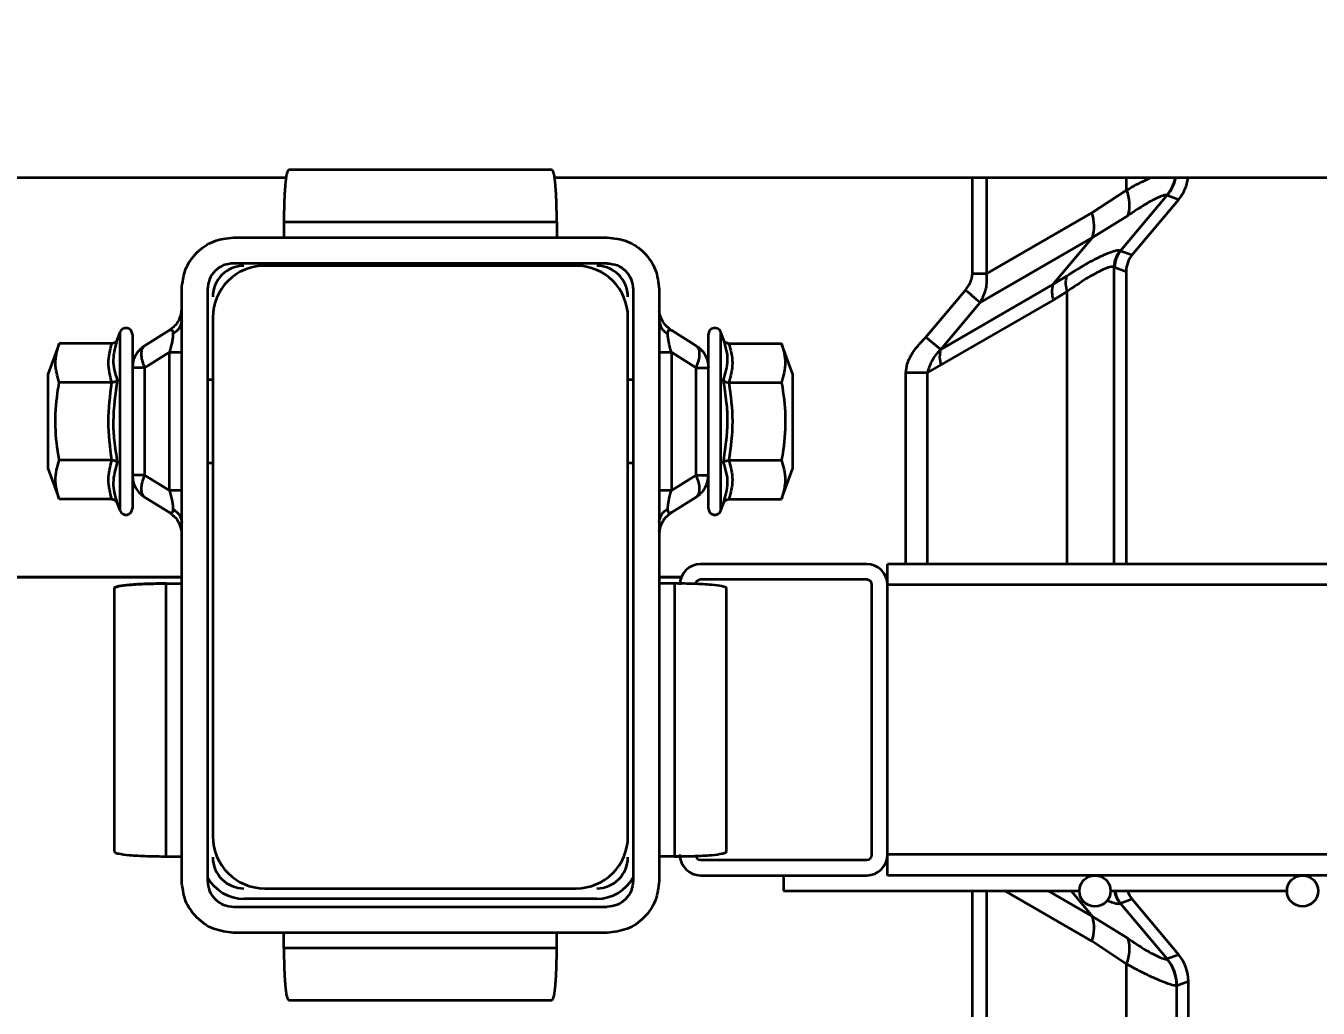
# Model space of a CAD drawing. Header units: millimetres. Extents: x 0 to 420, y 0 to 297.
# Drawn here: x 116.124 to 117.37, y 173.472 to 174.419 of the extents above; entities that cross this region are included whole.
import ezdxf

# ---------------------------------------------------------------- set-up
doc = ezdxf.new("R2010")
doc.units = ezdxf.units.MM
doc.layers.add('尺寸线层', color=150, linetype='Continuous')
doc.styles.add('SLDTEXTSTYLE2', font='TXT', dxfattribs={"width": 0.7})
doc.dimstyles.new('SLDDIMSTYLE0', dxfattribs={"dimtxt": 3.5, "dimasz": 3.302, "dimexe": 0, "dimexo": 0.0625, "dimgap": 0.875, "dimtad": 1, "dimdec": 1, "dimlfac": 100, "dimrnd": 1e-09, "dimzin": 12, "dimdsep": 46, "dimtxsty": 'SLDTEXTSTYLE2', "dimsah": 1, "dimcen": 0.09, "dimadec": 0, "dimazin": 3, "dimtfac": 1, "dimtdec": 3, "dimtofl": 0, "dimtmove": 0, "dimatfit": 3, "dimfxl": 0, "dimfrac": 2, "dimtolj": 1, "dimtzin": 12, "dimarcsym": 0})

# ---------------------------------------------------------------- blocks, each defined once
blk = doc.blocks.new('_D_6')
at = {"layer": '尺寸线层'}
for p, q in [((91.2154, 164.9172), (91.2154, 234.1922)), ((321.3154, 165.1871), (321.3154, 234.1922)), ((321.3154, 233.1922), (91.2154, 233.1922))]:
    blk.add_line(p, q, dxfattribs=at)
for points in [[(91.2154, 233.1922), (94.5174, 232.6842), (94.5174, 233.7002)], [(321.3154, 233.1922), (318.0134, 233.7002), (318.0134, 232.6842)]]:
    blk.add_solid(points, dxfattribs=at)
at = {"layer": '尺寸线层', "insert": (205.1726, 237.704), "char_height": 3.5, "attachment_point": 1, "style": 'SLDTEXTSTYLE2'}
blk.add_mtext('23010', dxfattribs=at)
blk = doc.blocks.new('_D_7')
at = {"layer": '尺寸线层'}
for p, q in [((70.597, 160.4022), (70.597, 246.1922)), ((332.8156, 175.1167), (332.8156, 246.1922)), ((332.8156, 245.1922), (70.597, 245.1922))]:
    blk.add_line(p, q, dxfattribs=at)
for points in [[(70.597, 245.1922), (73.899, 244.6842), (73.899, 245.7002)], [(332.8156, 245.1922), (329.5136, 245.7002), (329.5136, 244.6842)]]:
    blk.add_solid(points, dxfattribs=at)
at = {"layer": '尺寸线层', "insert": (202.8758, 249.704), "char_height": 3.5, "attachment_point": 1, "style": 'SLDTEXTSTYLE2'}
blk.add_mtext('26221.85', dxfattribs=at)

msp = doc.modelspace()

# ---------------------------------------------------------------- linework, layer by layer
at = {"color": 7, "linetype": 'Continuous', "lineweight": 35}
for p, q in [((116.6314, 174.2799), (116.3776, 174.2799)), ((116.3752, 174.2722), (115.967, 174.2722)), ((121.297, 174.2722), (116.6337, 174.2722)), ((117.0364, 174.1801), (117.0364, 174.2722)), ((117.0503, 174.1801), (117.0503, 174.2722)), ((117.1515, 174.2385), (117.1848, 174.2605)), ((117.1848, 174.2605), (117.1848, 174.2722)), ((117.1792, 174.2021), (117.224, 174.2555)), ((117.1904, 174.1981), (117.2352, 174.2515)), ((117.224, 174.2555), (117.2238, 174.2557)), ((117.224, 174.2555), (117.2352, 174.2515)), ((117.0503, 174.1801), (117.1515, 174.2385)), ((117.152, 174.2147), (117.1863, 174.2359)), ((116.373, 174.2299), (116.636, 174.2299)), ((116.373, 174.2299), (116.373, 174.2149)), ((116.636, 174.2299), (116.636, 174.2149)), ((116.6361, 174.2299), (116.6361, 174.2149)), ((116.3245, 174.2149), (116.6845, 174.2149)), ((117.0438, 174.1523), (117.152, 174.2147)), ((117.114, 174.1694), (117.152, 174.2147)), ((117.1788, 174.2024), (117.1792, 174.2021)), ((117.1792, 174.2021), (117.1904, 174.1981)), ((116.6845, 174.1899), (116.3245, 174.1899)), ((116.6545, 174.1876), (116.3545, 174.1876)), ((117.1734, 174.1861), (117.1729, 174.1864)), ((117.1729, 173.9001), (117.1729, 174.1864)), ((117.1734, 174.1861), (117.1845, 174.182)), ((117.0364, 174.1801), (117.0503, 174.1801)), ((117.114, 174.1694), (117.1271, 174.1776)), ((117.1845, 174.182), (117.1845, 173.9001)), ((116.2745, 173.5949), (116.2745, 174.1649)), ((116.2995, 174.1649), (116.2995, 173.5949)), ((116.7095, 174.1649), (116.7095, 173.5949)), ((116.7345, 174.1649), (116.7345, 173.5949)), ((116.9916, 174.1188), (117.0296, 174.1642)), ((117.0058, 174.1069), (117.114, 174.1694)), ((117.1276, 174.1626), (117.1143, 174.1545)), ((117.1276, 173.9001), (117.1276, 174.1626)), ((117.0058, 174.1069), (117.0438, 174.1523)), ((117.1143, 174.1545), (117.0061, 174.092)), ((116.2738, 174.1407), (116.272, 174.1359)), ((116.2743, 174.1438), (116.273, 174.1376)), ((116.2741, 174.1438), (116.2738, 174.1414)), ((116.2739, 174.1397), (116.2745, 174.1467)), ((116.3045, 174.1376), (116.3045, 173.6376)), ((116.7045, 173.6376), (116.7045, 174.1376)), ((116.736, 174.1376), (116.7347, 174.1438)), ((116.737, 174.1359), (116.7352, 174.1407)), ((116.215, 174.1235), (116.2125, 174.1167)), ((116.215, 174.1235), (116.215, 173.9517)), ((116.2628, 174.1255), (116.2388, 174.1105)), ((116.7455, 174.1259), (116.7438, 174.1273)), ((116.7457, 174.1255), (116.7463, 174.1255)), ((116.7463, 174.1255), (116.7703, 174.1105)), ((116.7965, 174.1167), (116.794, 174.1235)), ((116.794, 173.9517), (116.794, 174.1235)), ((116.1566, 174.1127), (116.146, 174.0836)), ((116.2073, 174.1127), (116.1566, 174.1127)), ((116.227, 174.1214), (116.227, 174.09)), ((116.782, 174.0893), (116.782, 174.1214)), ((116.8017, 174.1127), (116.8524, 174.1127)), ((116.863, 174.0836), (116.8524, 174.1127)), ((116.9916, 174.1188), (117.0058, 174.1069)), ((116.2628, 174.1043), (116.2388, 174.0893)), ((116.2628, 173.9709), (116.2628, 174.1043)), ((116.7463, 174.1043), (116.7463, 173.9709)), ((116.7463, 174.1043), (116.7703, 174.0893)), ((116.2388, 174.0893), (116.227, 174.0893)), ((116.227, 174.0893), (116.227, 173.9858)), ((116.2388, 174.0893), (116.2388, 173.9858)), ((116.7703, 173.9858), (116.7703, 174.0893)), ((116.7703, 174.0893), (116.782, 174.0893)), ((116.782, 173.9858), (116.782, 174.0893)), ((117.0061, 174.092), (116.9932, 174.0846)), ((116.146, 173.9916), (116.146, 174.0836)), ((116.2073, 174.0751), (116.1566, 174.0751)), ((116.3045, 174.0776), (116.2995, 174.0776)), ((116.7095, 174.0776), (116.7045, 174.0776)), ((116.8017, 174.0751), (116.8524, 174.0751)), ((116.863, 174.0836), (116.863, 173.9916)), ((116.9723, 174.0846), (116.9932, 174.0846)), ((116.9723, 173.9001), (116.9723, 174.0846)), ((116.9932, 173.9001), (116.9932, 174.0846)), ((116.2073, 174.0001), (116.1566, 174.0001)), ((116.8017, 174.0001), (116.8524, 174.0001)), ((116.146, 173.9916), (116.1566, 173.9626)), ((116.2995, 173.9976), (116.3045, 173.9976)), ((116.7045, 173.9976), (116.7095, 173.9976)), ((116.8524, 173.9626), (116.863, 173.9916)), ((116.2388, 173.9858), (116.227, 173.9858)), ((116.227, 173.9858), (116.227, 173.9538)), ((116.2628, 173.9709), (116.2388, 173.9858)), ((116.7463, 173.9709), (116.7703, 173.9858)), ((116.7703, 173.9858), (116.782, 173.9858)), ((116.782, 173.9538), (116.782, 173.9858)), ((116.2073, 173.9626), (116.1566, 173.9626)), ((116.2388, 173.9646), (116.2628, 173.9497)), ((116.7463, 173.9497), (116.7703, 173.9646)), ((116.8017, 173.9626), (116.8524, 173.9626)), ((116.2125, 173.9585), (116.215, 173.9517)), ((116.2633, 173.9496), (116.2628, 173.9497)), ((116.2635, 173.9493), (116.2653, 173.9479)), ((116.794, 173.9517), (116.7965, 173.9585)), ((116.272, 173.9393), (116.2738, 173.9345)), ((116.273, 173.9376), (116.2743, 173.9314)), ((116.7347, 173.9314), (116.736, 173.9376)), ((116.7352, 173.9345), (116.737, 173.9393)), ((116.7351, 173.9354), (116.7345, 173.9285)), ((116.7349, 173.9314), (116.7352, 173.9337)), ((116.9345, 173.9001), (116.7745, 173.9001)), ((130.5545, 173.9001), (116.9545, 173.9001)), ((116.9545, 173.8801), (116.9545, 173.9001)), ((116.0367, 173.8876), (116.2745, 173.8876)), ((116.2745, 173.8876), (116.0367, 173.8876)), ((116.7345, 173.8876), (116.756, 173.8876)), ((116.756, 173.8876), (116.7345, 173.8876)), ((116.9531, 173.8876), (116.9545, 173.8876)), ((116.9545, 173.8876), (116.9531, 173.8876)), ((116.2095, 173.8768), (116.2095, 173.623)), ((116.2595, 173.6184), (116.2595, 173.8814)), ((116.2595, 173.8814), (116.2745, 173.8814)), ((116.7495, 173.8814), (116.7345, 173.8814)), ((116.7495, 173.8814), (116.7495, 173.6184)), ((116.9345, 173.8851), (116.7745, 173.8851)), ((116.7995, 173.623), (116.7995, 173.8768)), ((116.9395, 173.6201), (116.9395, 173.8801)), ((116.9545, 173.6201), (116.9545, 173.8801)), ((130.5545, 173.8801), (116.9545, 173.8801)), ((116.9545, 173.6201), (116.9545, 173.8801)), ((116.2595, 173.6184), (116.2745, 173.6184)), ((116.7495, 173.6184), (116.7345, 173.6184)), ((116.7553, 173.6185), (116.7495, 173.6184)), ((116.7745, 173.6151), (116.9345, 173.6151)), ((116.9545, 173.6151), (116.9539, 173.6151)), ((130.5545, 173.6201), (116.9545, 173.6201)), ((116.9545, 173.6001), (116.9545, 173.6201)), ((116.7745, 173.6001), (116.9345, 173.6001)), ((116.8545, 173.6001), (116.8545, 173.5851)), ((130.5545, 173.6001), (116.9545, 173.6001)), ((116.3545, 173.5876), (116.6545, 173.5876)), ((116.6745, 173.5776), (116.3345, 173.5776)), ((116.8545, 173.5851), (117.1395, 173.5851)), ((117.0364, 173.3826), (117.0364, 173.5851)), ((117.0503, 173.3826), (117.0503, 173.5851)), ((117.0676, 173.5851), (117.1515, 173.5367)), ((117.152, 173.5605), (117.1094, 173.5851)), ((117.1314, 173.5851), (117.152, 173.5605)), ((117.1695, 173.5851), (117.3395, 173.5851)), ((117.1904, 173.5772), (117.1792, 173.5731)), ((117.2352, 173.5237), (117.1904, 173.5772)), ((116.3245, 173.5699), (116.6845, 173.5699)), ((117.1792, 173.5731), (117.1788, 173.5728)), ((117.224, 173.5197), (117.1792, 173.5731)), ((117.152, 173.5605), (117.1863, 173.5393)), ((116.6845, 173.5449), (116.3245, 173.5449)), ((116.373, 173.5299), (116.373, 173.5449)), ((116.636, 173.5299), (116.636, 173.5449)), ((116.6361, 173.5299), (116.6361, 173.5449)), ((116.636, 173.5299), (116.373, 173.5299)), ((117.1848, 173.5147), (117.1515, 173.5367)), ((117.1848, 173.2665), (117.1848, 173.5147)), ((117.2238, 173.5195), (117.224, 173.5197)), ((117.2352, 173.5237), (117.224, 173.5197)), ((117.2334, 173.494), (117.2331, 173.4939)), ((117.2331, 173.4939), (117.2331, 173.2665)), ((117.2334, 173.494), (117.2445, 173.4981)), ((117.2445, 173.2276), (117.2445, 173.4981)), ((116.3776, 173.4799), (116.6314, 173.4799)), ((116.6315, 173.4799), (116.6314, 173.4799))]:
    msp.add_line(p, q, dxfattribs=at)
at = {"color": 7, "linetype": 'Continuous', "lineweight": 35, "flags": 128}
msp.add_lwpolyline([(117.0296, 174.1642), (117.0319, 174.1623), (117.0341, 174.1604), (117.0362, 174.1586), (117.0382, 174.157), (117.04, 174.1555), (117.0415, 174.1542), (117.0428, 174.1531), (117.0438, 174.1523)], dxfattribs=at)
at = {"color": 7, "linetype": 'Continuous', "lineweight": 35}
for centre in [(117.1545, 173.5851), (117.3545, 173.5851)]:
    msp.add_circle(centre, 0.015, dxfattribs=at)
for centre, radius, start, end in [((117.1525, 174.2462), 0.0354, 343.0377, 23.8627), ((117.1931, 174.2814), 0.0401, 320.0116, 346.7383), ((117.1933, 174.2812), 0.0401, 320.0587, 347.0115), ((117.1135, 174.2258), 0.0401, 343.9657, 18.5164), ((117.1979, 174.1863), 0.025, 139.9679, 179.8339), ((117.1984, 174.186), 0.025, 140.0586, 179.9414), ((116.3545, 174.1376), 0.05, 90, 180), ((116.3345, 174.1576), 0.03, 90, 180), ((116.6545, 174.1376), 0.05, 0, 90), ((116.6745, 174.1576), 0.03, 0, 90), ((117.1502, 174.1709), 0.024, 163.7993, 200.3661), ((117.1381, 174.1625), 0.0251, 163.9657, 198.5164), ((116.2208, 174.1214), 0.00619, 0, 160), ((116.7882, 174.1214), 0.00619, 20, 180), ((117.0299, 174.1), 0.0251, 163.9657, 198.5164), ((116.2208, 173.9538), 0.00619, 200, 0), ((116.7882, 173.9538), 0.00619, 180, 340), ((116.7745, 173.8801), 0.02, 90, 180), ((116.9345, 173.8801), 0.02, 0, 90), ((116.7745, 173.8801), 0.005, 90, 180), ((116.9345, 173.8801), 0.005, 0, 90), ((116.3545, 173.6376), 0.05, 180, 270), ((116.6545, 173.6376), 0.05, 270, 0), ((116.3345, 173.6176), 0.03, 180, 270), ((116.6745, 173.6176), 0.03, 270, 0), ((116.7745, 173.6201), 0.02, 180, 270), ((116.7745, 173.6201), 0.005, 180, 270), ((116.9345, 173.6201), 0.005, 270, 0), ((116.9345, 173.6201), 0.02, 270, 0), ((116.3345, 173.6176), 0.04, 208.955, 270), ((116.6745, 173.6176), 0.04, 270, 331.045), ((117.198, 173.5889), 0.025, 188.7641, 220.0266), ((117.1984, 173.5892), 0.025, 189.334, 219.9411), ((117.1135, 173.5494), 0.0401, 341.4836, 16.0343), ((117.1525, 173.529), 0.0354, 336.1372, 16.9623), ((117.1931, 173.4938), 0.0401, 0.1269, 39.9924), ((117.1933, 173.494), 0.0401, 0.0586, 39.9414)]:
    msp.add_arc(centre, radius, start, end, dxfattribs=at)
for centre, major_axis, start_param, end_param in [((117.2045, 174.2772), (0.0376, -0.0137), 5.934618, 6.508831), ((117.2095, 174.182), (0.0235, -0.0086), 2.793026, 3.49016), ((117.2095, 173.5932), (0.0235, 0.0086), 3.122637, 3.49016), ((117.2045, 173.498), (-0.0376, -0.0137), 2.793026, 3.49016)]:
    msp.add_ellipse(centre, major_axis=major_axis, ratio=0.998448, start_param=start_param, end_param=end_param, dxfattribs=at)
for points, knots in [([(116.3776, 174.2799), (116.3772, 174.2796), (116.3765, 174.2791), (116.3754, 174.2747), (116.3744, 174.2675), (116.3737, 174.2576), (116.3731, 174.246), (116.373, 174.2363), (116.373, 174.2299)], [0, 0, 0, 0, 0.157309, 0.270586, 0.50035, 0.630794, 0.757716, 1, 1, 1, 1]), ([(116.636, 174.2299), (116.6359, 174.2363), (116.6358, 174.246), (116.6352, 174.2576), (116.6345, 174.2675), (116.6335, 174.2747), (116.6324, 174.2791), (116.6317, 174.2796), (116.6314, 174.2799)], [0, 0, 0, 0, 0.242279, 0.369203, 0.49965, 0.729414, 0.842683, 1, 1, 1, 1]), ([(117.1848, 174.2605), (117.1914, 174.2641), (117.2001, 174.2688), (117.2064, 174.2716), (117.2078, 174.2722)], [0, 0, 0, 0, 0.765913, 1, 1, 1, 1]), ([(117.2238, 174.2557), (117.2228, 174.2557), (117.2209, 174.2558), (117.2124, 174.252), (117.2009, 174.2457), (117.1912, 174.2392), (117.1863, 174.2359)], [0, 0, 0, 0, 0.267138, 0.52122, 0.755952, 1, 1, 1, 1]), ([(117.1271, 174.1776), (117.1343, 174.1822), (117.1484, 174.191), (117.1646, 174.1989), (117.1755, 174.203), (117.1777, 174.2026), (117.1788, 174.2024)], [0, 0, 0, 0, 0.264309, 0.514931, 0.766931, 1, 1, 1, 1]), ([(117.1729, 174.1864), (117.1719, 174.1866), (117.1699, 174.1871), (117.1603, 174.1831), (117.1462, 174.1756), (117.1339, 174.167), (117.1276, 174.1626)], [0, 0, 0, 0, 0.24021, 0.485805, 0.736712, 1, 1, 1, 1]), ([(117.0296, 174.1642), (117.0314, 174.1666), (117.0341, 174.1703), (117.0361, 174.1759), (117.0363, 174.1788), (117.0364, 174.1801)], [0, 0, 0, 0, 0.51551, 0.767405, 1, 1, 1, 1]), ([(117.0438, 174.1523), (117.0461, 174.1565), (117.0507, 174.165), (117.0505, 174.175), (117.0503, 174.1801)], [0, 0, 0, 0, 0.492397, 1, 1, 1, 1]), ([(116.2735, 174.14), (116.2729, 174.1382), (116.2716, 174.1343), (116.2679, 174.1293), (116.2645, 174.1268), (116.2628, 174.1255)], [0, 0, 0, 0, 0.315477, 0.657739, 1, 1, 1, 1]), ([(116.7439, 174.1275), (116.743, 174.1281), (116.7405, 174.1301), (116.7382, 174.1331), (116.7373, 174.1355), (116.7371, 174.1359)], [0, 0, 0, 0, 0.294463, 0.87052, 1, 1, 1, 1]), ([(116.2628, 174.1255), (116.2637, 174.1259), (116.265, 174.1264), (116.2659, 174.1244), (116.266, 174.1226), (116.2661, 174.1217)], [0, 0, 0, 0, 0.5516135, 0.7848249, 1, 1, 1, 1]), ([(116.2745, 174.1349), (116.274, 174.1321), (116.2731, 174.127), (116.2682, 174.1233), (116.2661, 174.1217)], [0, 0, 0, 0, 0.559996, 1, 1, 1, 1]), ([(116.7345, 174.1349), (116.735, 174.1321), (116.7359, 174.127), (116.7408, 174.1233), (116.743, 174.1217)], [0, 0, 0, 0, 0.559996, 1, 1, 1, 1]), ([(116.743, 174.1217), (116.743, 174.1226), (116.7431, 174.1244), (116.7439, 174.1262), (116.745, 174.1258), (116.7457, 174.1255)], [0, 0, 0, 0, 0.243902, 0.508229, 1, 1, 1, 1]), ([(116.1566, 174.0751), (116.1548, 174.0813), (116.1511, 174.0938), (116.1547, 174.1063), (116.1566, 174.1127)], [0, 0, 0, 0, 0.491212, 1, 1, 1, 1]), ([(116.2125, 174.1167), (116.2125, 174.1167), (116.2123, 174.1161), (116.2117, 174.115), (116.2105, 174.1137), (116.209, 174.1128), (116.2079, 174.1127), (116.2073, 174.1127)], [0, 0, 0, 0, 0.006713, 0.267679, 0.528689, 0.76386, 1, 1, 1, 1]), ([(116.2125, 174.1167), (116.2106, 174.11), (116.2078, 174.1003), (116.2092, 174.0871), (116.2114, 174.0807), (116.2125, 174.0772)], [0, 0, 0, 0, 0.499729, 0.72853, 1, 1, 1, 1]), ([(116.2661, 174.1217), (116.266, 174.1207), (116.2659, 174.1185), (116.265, 174.1125), (116.2637, 174.1077), (116.2628, 174.1043)], [0, 0, 0, 0, 0.215184, 0.448387, 1, 1, 1, 1]), ([(116.7463, 174.1043), (116.7454, 174.1077), (116.7441, 174.1125), (116.7431, 174.1185), (116.743, 174.1207), (116.743, 174.1217)], [0, 0, 0, 0, 0.551614, 0.784825, 1, 1, 1, 1]), ([(116.7965, 174.0772), (116.7984, 174.0836), (116.8012, 174.0931), (116.7998, 174.1065), (116.7977, 174.1131), (116.7965, 174.1167)], [0, 0, 0, 0, 0.499729, 0.72853, 1, 1, 1, 1]), ([(116.8017, 174.1127), (116.8011, 174.1127), (116.8, 174.1128), (116.7985, 174.1137), (116.7973, 174.115), (116.7967, 174.1161), (116.7965, 174.1167), (116.7965, 174.1167)], [0, 0, 0, 0, 0.23614, 0.471311, 0.732321, 0.993287, 1, 1, 1, 1]), ([(116.8524, 174.1127), (116.8542, 174.1065), (116.8579, 174.094), (116.8543, 174.0815), (116.8524, 174.0751)], [0, 0, 0, 0, 0.491212, 1, 1, 1, 1]), ([(116.9723, 174.0846), (116.9726, 174.0874), (116.9732, 174.0934), (116.9791, 174.1057), (116.9864, 174.1134), (116.9916, 174.1188)], [0, 0, 0, 0, 0.211639, 0.442849, 1, 1, 1, 1]), ([(116.9932, 174.0846), (116.9944, 174.0884), (116.997, 174.0967), (117.0027, 174.1034), (117.0058, 174.1069)], [0, 0, 0, 0, 0.462726, 1, 1, 1, 1]), ([(116.1566, 174.0001), (116.1565, 174.0003), (116.1546, 174.011), (116.152, 174.0328), (116.1536, 174.0578), (116.156, 174.0718), (116.1566, 174.0751)], [0, 0, 0, 0, 0.009604, 0.432631, 0.866873, 1, 1, 1, 1]), ([(116.2073, 174.0001), (116.2056, 174.0126), (116.2022, 174.0376), (116.2056, 174.0626), (116.2073, 174.0751)], [0, 0, 0, 0, 0.499238, 1, 1, 1, 1]), ([(116.2125, 174.0772), (116.2125, 174.0772), (116.2123, 174.0769), (116.2117, 174.0763), (116.2105, 174.0757), (116.209, 174.0752), (116.2079, 174.0752), (116.2073, 174.0751)], [0, 0, 0, 0, 0.006713, 0.267679, 0.528689, 0.76386, 1, 1, 1, 1]), ([(116.2125, 174.0772), (116.2106, 174.064), (116.2078, 174.0448), (116.2092, 174.0182), (116.2114, 174.0051), (116.2125, 173.998)], [0, 0, 0, 0, 0.500435, 0.728855, 1, 1, 1, 1]), ([(116.7965, 173.998), (116.7984, 174.0112), (116.8012, 174.0304), (116.7998, 174.057), (116.7977, 174.0701), (116.7965, 174.0772)], [0, 0, 0, 0, 0.500435, 0.728855, 1, 1, 1, 1]), ([(116.7965, 174.0772), (116.7965, 174.0772), (116.7967, 174.0769), (116.7973, 174.0763), (116.7985, 174.0757), (116.8, 174.0752), (116.8011, 174.0752), (116.8017, 174.0751)], [0, 0, 0, 0, 0.0067129, 0.2676791, 0.5286892, 0.7638601, 1, 1, 1, 1]), ([(116.8017, 174.0751), (116.8034, 174.0626), (116.8068, 174.0376), (116.8034, 174.0126), (116.8017, 174.0001)], [0, 0, 0, 0, 0.499238, 1, 1, 1, 1]), ([(116.8524, 174.0751), (116.8525, 174.0749), (116.8544, 174.0642), (116.857, 174.0424), (116.8554, 174.0174), (116.853, 174.0034), (116.8524, 174.0001)], [0, 0, 0, 0, 0.009604, 0.432631, 0.866873, 1, 1, 1, 1]), ([(116.1566, 173.9626), (116.1548, 173.9687), (116.1511, 173.9812), (116.1547, 173.9937), (116.1566, 174.0001)], [0, 0, 0, 0, 0.491212, 1, 1, 1, 1]), ([(116.2125, 173.998), (116.2125, 173.9981), (116.2123, 173.9983), (116.2117, 173.9989), (116.2105, 173.9995), (116.209, 174), (116.2079, 174), (116.2073, 174.0001)], [0, 0, 0, 0, 0.0067129, 0.2676791, 0.5286892, 0.7638601, 1, 1, 1, 1]), ([(116.7965, 173.998), (116.7965, 173.9981), (116.7967, 173.9983), (116.7973, 173.9989), (116.7985, 173.9995), (116.8, 174), (116.8011, 174), (116.8017, 174.0001)], [0, 0, 0, 0, 0.0067129, 0.2676791, 0.5286892, 0.7638601, 1, 1, 1, 1]), ([(116.8524, 174.0001), (116.8542, 173.9939), (116.8579, 173.9814), (116.8543, 173.9689), (116.8524, 173.9626)], [0, 0, 0, 0, 0.4912125, 1, 1, 1, 1]), ([(116.2125, 173.998), (116.2106, 173.9916), (116.2078, 173.9821), (116.2092, 173.9687), (116.2114, 173.9621), (116.2125, 173.9585)], [0, 0, 0, 0, 0.499729, 0.72853, 1, 1, 1, 1]), ([(116.7965, 173.9585), (116.7984, 173.9652), (116.8012, 173.9749), (116.7998, 173.9881), (116.7977, 173.9945), (116.7965, 173.998)], [0, 0, 0, 0, 0.499729, 0.72853, 1, 1, 1, 1]), ([(116.2073, 173.9626), (116.2079, 173.9625), (116.209, 173.9624), (116.2105, 173.9615), (116.2117, 173.9602), (116.2123, 173.9591), (116.2125, 173.9585), (116.2125, 173.9585)], [0, 0, 0, 0, 0.2361399, 0.4713108, 0.7323209, 0.9932871, 1, 1, 1, 1]), ([(116.2628, 173.9709), (116.2637, 173.9675), (116.265, 173.9627), (116.2659, 173.9567), (116.266, 173.9545), (116.2661, 173.9535)], [0, 0, 0, 0, 0.5516135, 0.7848249, 1, 1, 1, 1]), ([(116.743, 173.9535), (116.743, 173.9545), (116.7431, 173.9567), (116.7441, 173.9627), (116.7454, 173.9675), (116.7463, 173.9709)], [0, 0, 0, 0, 0.2151838, 0.4483868, 1, 1, 1, 1]), ([(116.7965, 173.9585), (116.7965, 173.9585), (116.7967, 173.9591), (116.7973, 173.9602), (116.7985, 173.9615), (116.8, 173.9624), (116.8011, 173.9625), (116.8017, 173.9626)], [0, 0, 0, 0, 0.006713, 0.267679, 0.528689, 0.76386, 1, 1, 1, 1]), ([(116.2661, 173.9535), (116.266, 173.9526), (116.2659, 173.9508), (116.2651, 173.949), (116.264, 173.9494), (116.2633, 173.9496)], [0, 0, 0, 0, 0.243902, 0.508229, 1, 1, 1, 1]), ([(116.2661, 173.9535), (116.2687, 173.9513), (116.2735, 173.9475), (116.2742, 173.9424), (116.2745, 173.9402)], [0, 0, 0, 0, 0.559996, 1, 1, 1, 1]), ([(116.7345, 173.9402), (116.735, 173.9431), (116.7359, 173.9481), (116.7408, 173.9518), (116.743, 173.9535)], [0, 0, 0, 0, 0.559996, 1, 1, 1, 1]), ([(116.7355, 173.9352), (116.7361, 173.937), (116.7374, 173.9408), (116.7412, 173.9459), (116.7446, 173.9484), (116.7463, 173.9497)], [0, 0, 0, 0, 0.315477, 0.657739, 1, 1, 1, 1]), ([(116.7463, 173.9497), (116.7454, 173.9493), (116.7441, 173.9488), (116.7431, 173.9508), (116.743, 173.9526), (116.743, 173.9535)], [0, 0, 0, 0, 0.5516135, 0.7848249, 1, 1, 1, 1]), ([(116.2652, 173.9477), (116.266, 173.947), (116.2685, 173.9451), (116.2708, 173.9421), (116.2717, 173.9397), (116.2719, 173.9393)], [0, 0, 0, 0, 0.294463, 0.870519, 1, 1, 1, 1]), ([(116.2595, 173.8814), (116.2531, 173.8813), (116.2434, 173.8812), (116.2318, 173.8807), (116.2219, 173.8799), (116.2147, 173.879), (116.2103, 173.8778), (116.2098, 173.8772), (116.2095, 173.8768)], [0, 0, 0, 0, 0.242279, 0.369202, 0.49965, 0.729414, 0.842683, 1, 1, 1, 1]), ([(116.2095, 173.8768), (116.2098, 173.8772), (116.2103, 173.8778), (116.2147, 173.879), (116.2219, 173.8799), (116.2318, 173.8807), (116.2434, 173.8812), (116.2531, 173.8813), (116.2595, 173.8814)], [0, 0, 0, 0, 0.157309, 0.270586, 0.50035, 0.630794, 0.757716, 1, 1, 1, 1]), ([(116.7995, 173.8768), (116.7992, 173.8772), (116.7987, 173.8778), (116.7943, 173.879), (116.7872, 173.8799), (116.7772, 173.8807), (116.7656, 173.8812), (116.7559, 173.8813), (116.7495, 173.8814)], [0, 0, 0, 0, 0.157309, 0.270586, 0.50035, 0.630794, 0.757716, 1, 1, 1, 1]), ([(116.2095, 173.623), (116.2098, 173.6226), (116.2103, 173.622), (116.2147, 173.6208), (116.2219, 173.6199), (116.2318, 173.6191), (116.2434, 173.6186), (116.2531, 173.6185), (116.2595, 173.6184)], [0, 0, 0, 0, 0.157309, 0.270586, 0.50035, 0.630794, 0.757716, 1, 1, 1, 1]), ([(116.7495, 173.6184), (116.7559, 173.6185), (116.7656, 173.6186), (116.7772, 173.6191), (116.7872, 173.6199), (116.7943, 173.6208), (116.7987, 173.622), (116.7992, 173.6226), (116.7995, 173.623)], [0, 0, 0, 0, 0.242279, 0.369202, 0.49965, 0.729414, 0.842683, 1, 1, 1, 1]), ([(117.1788, 173.5728), (117.1779, 173.5726), (117.1761, 173.572), (117.1694, 173.5747), (117.1661, 173.576)], [0, 0, 0, 0, 0.5179694, 1, 1, 1, 1]), ([(117.1863, 173.5393), (117.1917, 173.5357), (117.2023, 173.5286), (117.2137, 173.5226), (117.2213, 173.5193), (117.2229, 173.5195), (117.2238, 173.5195)], [0, 0, 0, 0, 0.270175, 0.525289, 0.759332, 1, 1, 1, 1]), ([(116.373, 173.5299), (116.373, 173.5235), (116.3731, 173.5138), (116.3737, 173.5022), (116.3744, 173.4922), (116.3754, 173.4851), (116.3765, 173.4807), (116.3772, 173.4802), (116.3776, 173.4799)], [0, 0, 0, 0, 0.242279, 0.369203, 0.49965, 0.729414, 0.842683, 1, 1, 1, 1]), ([(116.6314, 173.4799), (116.6317, 173.4802), (116.6324, 173.4807), (116.6335, 173.4851), (116.6345, 173.4922), (116.6352, 173.5022), (116.6358, 173.5138), (116.6359, 173.5235), (116.636, 173.5299)], [0, 0, 0, 0, 0.157309, 0.270586, 0.50035, 0.630794, 0.757716, 1, 1, 1, 1]), ([(117.2331, 173.4939), (117.2321, 173.4938), (117.2301, 173.4938), (117.2203, 173.4973), (117.2056, 173.5036), (117.1919, 173.5109), (117.1848, 173.5147)], [0, 0, 0, 0, 0.239453, 0.47313, 0.728792, 1, 1, 1, 1])]:
    msp.add_open_spline(points, degree=3, knots=knots, dxfattribs=at)
for points in [[(116.2745, 174.1649), (116.2753, 174.1714), (116.2768, 174.1845), (116.2883, 174.2011), (116.3049, 174.2126), (116.318, 174.2141), (116.3245, 174.2149)], [(116.6845, 174.2149), (116.6911, 174.2141), (116.7042, 174.2126), (116.7207, 174.2011), (116.7323, 174.1845), (116.7338, 174.1714), (116.7345, 174.1649)], [(116.3245, 174.1899), (116.3212, 174.1895), (116.3147, 174.1888), (116.3064, 174.183), (116.3006, 174.1747), (116.2999, 174.1682), (116.2995, 174.1649)], [(116.6845, 174.1899), (116.6878, 174.1895), (116.6943, 174.1888), (116.7026, 174.183), (116.7084, 174.1747), (116.7091, 174.1682), (116.7095, 174.1649)], [(116.2073, 174.0751), (116.2056, 174.0814), (116.2022, 174.0939), (116.2056, 174.1064), (116.2073, 174.1127)], [(116.2388, 174.1105), (116.2371, 174.1093), (116.2336, 174.1068), (116.2299, 174.1016), (116.2275, 174.0957), (116.2272, 174.0914), (116.227, 174.0893)], [(116.2388, 174.1105), (116.2378, 174.1097), (116.236, 174.1079), (116.2352, 174.1028), (116.236, 174.0964), (116.2378, 174.0917), (116.2388, 174.0893)], [(116.7703, 174.0893), (116.7712, 174.0917), (116.7731, 174.0964), (116.7738, 174.1028), (116.7731, 174.1079), (116.7712, 174.1097), (116.7703, 174.1105)], [(116.7703, 174.1105), (116.772, 174.1093), (116.7754, 174.1068), (116.7791, 174.1016), (116.7816, 174.0957), (116.7819, 174.0914), (116.782, 174.0893)], [(116.8017, 174.1127), (116.8034, 174.1064), (116.8068, 174.0939), (116.8034, 174.0814), (116.8017, 174.0751)], [(116.2628, 174.1043), (116.2645, 174.1043), (116.2679, 174.1043), (116.2716, 174.1043), (116.2741, 174.1043), (116.2744, 174.1043), (116.2745, 174.1043)], [(116.7345, 174.1043), (116.7347, 174.1043), (116.735, 174.1043), (116.7374, 174.1043), (116.7411, 174.1043), (116.7446, 174.1043), (116.7463, 174.1043)], [(116.2073, 173.9626), (116.2056, 173.9688), (116.2022, 173.9813), (116.2056, 173.9938), (116.2073, 174.0001)], [(116.8017, 174.0001), (116.8034, 173.9938), (116.8068, 173.9813), (116.8034, 173.9688), (116.8017, 173.9626)], [(116.227, 173.9858), (116.2272, 173.9837), (116.2275, 173.9795), (116.2299, 173.9736), (116.2336, 173.9684), (116.2371, 173.9659), (116.2388, 173.9646)], [(116.2388, 173.9858), (116.2378, 173.9835), (116.236, 173.9787), (116.2352, 173.9724), (116.236, 173.9673), (116.2378, 173.9655), (116.2388, 173.9646)], [(116.7703, 173.9646), (116.7712, 173.9655), (116.7731, 173.9673), (116.7738, 173.9724), (116.7731, 173.9787), (116.7712, 173.9835), (116.7703, 173.9858)], [(116.7703, 173.9646), (116.772, 173.9659), (116.7754, 173.9684), (116.7791, 173.9736), (116.7816, 173.9795), (116.7819, 173.9837), (116.782, 173.9858)], [(116.2745, 173.9709), (116.2744, 173.9709), (116.2741, 173.9709), (116.2716, 173.9709), (116.2679, 173.9709), (116.2645, 173.9709), (116.2628, 173.9709)], [(116.7463, 173.9709), (116.7446, 173.9709), (116.7411, 173.9709), (116.7374, 173.9709), (116.735, 173.9709), (116.7347, 173.9709), (116.7345, 173.9709)], [(116.3245, 173.5449), (116.318, 173.5456), (116.3049, 173.5471), (116.2883, 173.5587), (116.2768, 173.5752), (116.2753, 173.5883), (116.2745, 173.5949)], [(116.2995, 173.5949), (116.2999, 173.5916), (116.3006, 173.5851), (116.3064, 173.5768), (116.3147, 173.571), (116.3212, 173.5703), (116.3245, 173.5699)], [(116.7345, 173.5949), (116.7338, 173.5883), (116.7323, 173.5752), (116.7207, 173.5587), (116.7042, 173.5471), (116.6911, 173.5456), (116.6845, 173.5449)], [(116.7095, 173.5949), (116.7091, 173.5916), (116.7084, 173.5851), (116.7026, 173.5768), (116.6943, 173.571), (116.6878, 173.5703), (116.6845, 173.5699)]]:
    msp.add_open_spline(points, degree=3, dxfattribs=at)

# ---------------------------------------------------------------- dimensions: what is measured, and where the dimension line sits
at = {"layer": '尺寸线层'}
for base, p1, p2, picture, middle in [((70.597, 245.1922), (332.8156, 175.1167), (70.597, 160.4022), '_D_7', (209.0129, 245.1922)), ((91.2154, 233.1922), (321.3154, 165.1871), (91.2154, 164.9172), '_D_6', (209.0129, 233.1922))]:
    dim = msp.add_linear_dim(base=base, p1=p1, p2=p2, angle=0, dimstyle='SLDDIMSTYLE0', dxfattribs=at)
    dim.commit()
    dim.dimension.update_dxf_attribs({"geometry": picture, "text_midpoint": middle, "dimtype": 160})

doc.saveas('drawing.dxf')
